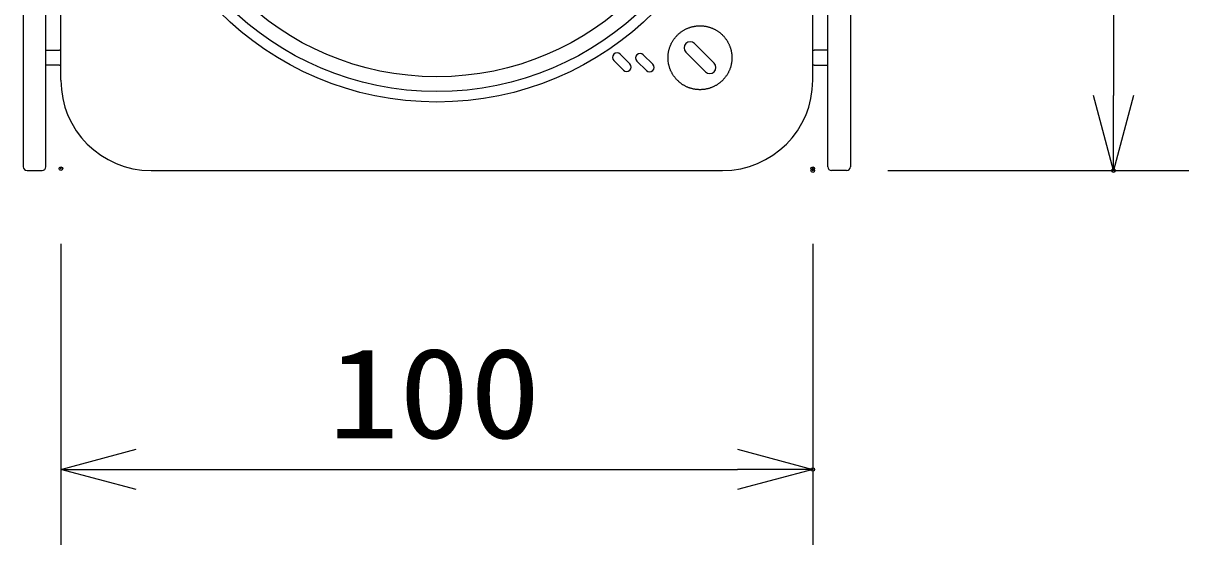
# Model space of a CAD drawing. Units: millimetres, scale not verified. Extents: x -63 to 63, y -57 to 58.
# Drawn here: x -33.21 to -2.21, y -2.49 to 11.37 of the extents above; entities that cross this region are included whole.
import ezdxf
from ezdxf.enums import TextEntityAlignment as Align

# ---------------------------------------------------------------- set-up
doc = ezdxf.new("R2010")
doc.units = ezdxf.units.MM
doc.header["$LTSCALE"] = 0.191673
doc.header["$PDMODE"] = 32
doc.header["$PDSIZE"] = 0.0958
for name, color, linetype in [('0-2_GAIKEI', 1, 'Continuous'), ('0-3_WAKU', 3, 'Continuous'), ('0-4_DEFPOINTS', 7, 'Continuous')]:
    doc.layers.add(name, color=color, linetype=linetype)
doc.styles.add('ＭＳ ゴシック', font='')
doc.styles.get('ＭＳ ゴシック').set_extended_font_data('MS Gothic')

# ---------------------------------------------------------------- blocks, each defined once
blk = doc.blocks.new('_OPEN30')
at = {"layer": '0-4_DEFPOINTS'}
blk.add_line((0, 0), (-1, 0), dxfattribs=at)
blk.add_lwpolyline([(-1, 0.26795), (0, 0), (-1, -0.26795)], dxfattribs=at)

msp = doc.modelspace()

# ---------------------------------------------------------------- linework, layer by layer
at = {"layer": '0-2_GAIKEI', "color": 7}
for p, q in [((-12.2105, 9.8545), (-12.2105, 25.0545)), ((-11.8105, 8.9116), (-11.8105, 19.651)), ((-11.2105, 19.7261), (-11.2105, 8.9116)), ((-11.8105, 7.5545), (-11.8105, 8.9116)), ((-11.2105, 8.9116), (-11.2105, 7.5545)), ((-33.1104, 7.4545), (-32.7104, 7.4545)), ((-29.8104, 7.4545), (-14.6105, 7.4545)), ((-11.3105, 7.4545), (-11.7105, 7.4545))]:
    msp.add_line(p, q, dxfattribs=at)
at = {"layer": '0-2_GAIKEI'}
for p, q in [((-32.6104, 10.6545), (-32.2453, 10.6545)), ((-32.2104, 10.6545), (-32.2453, 10.6545)), ((-17.3329, 10.5466), (-17.0783, 10.2921)), ((-15.4367, 10.4545), (-15.5852, 10.603)), ((-15.359, 10.8293), (-14.8357, 10.306)), ((-12.2105, 10.6545), (-12.1756, 10.6545)), ((-11.8105, 10.6545), (-12.1756, 10.6545)), ((-32.2453, 10.2545), (-32.6104, 10.2545)), ((-32.2453, 10.2545), (-32.2104, 10.2545)), ((-17.248, 10.1224), (-17.5026, 10.3769)), ((-16.6352, 10.1112), (-16.8898, 10.3657)), ((-16.7201, 10.5354), (-16.4655, 10.2809)), ((-15.062, 10.0797), (-15.4367, 10.4545)), ((-12.1756, 10.2545), (-12.2105, 10.2545)), ((-12.1756, 10.2545), (-11.8105, 10.2545))]:
    msp.add_line(p, q, dxfattribs=at)
at = {"layer": '0-2_GAIKEI', "color": 7}
for points in [[(-33.2104, 25.4962), (-33.2104, 23.4545), (-33.2104, 21.7469), (-33.2104, 19.7261), (-33.2104, 8.9116), (-33.2104, 7.5545)], [(-32.6104, 7.5545), (-32.6104, 8.9116), (-32.6104, 19.651), (-32.6104, 21.7059), (-32.6104, 23.4545), (-32.6104, 25.4962)], [(-32.2104, 9.8545), (-32.2104, 25.0545), (-32.0946, 25.0545)]]:
    msp.add_lwpolyline(points, dxfattribs=at)
at = {"layer": '0-2_GAIKEI'}
for points in [[(-15.8033, 11.0636), (-15.7909, 11.0755), (-15.7781, 11.0871), (-15.7652, 11.0985), (-15.752, 11.1095), (-15.7386, 11.1204), (-15.725, 11.1309), (-15.7112, 11.1412), (-15.6972, 11.1512), (-15.683, 11.1609), (-15.6686, 11.1703), (-15.6541, 11.1794), (-15.6393, 11.1883), (-15.6244, 11.1968), (-15.6094, 11.205), (-15.5942, 11.2129), (-15.5788, 11.2206), (-15.5633, 11.2278), (-15.5477, 11.2348), (-15.5319, 11.2414), (-15.5161, 11.2477), (-15.5001, 11.2537), (-15.484, 11.2593), (-15.4679, 11.2646), (-15.4516, 11.2696), (-15.4353, 11.2742), (-15.4189, 11.2785), (-15.4024, 11.2825), (-15.3859, 11.2862), (-15.3693, 11.2895), (-15.3527, 11.2925), (-15.3361, 11.2952), (-15.3194, 11.2975), (-15.3027, 11.2995), (-15.2859, 11.3012), (-15.2692, 11.3025), (-15.2525, 11.3035), (-15.2358, 11.3042), (-15.219, 11.3045), (-15.2024, 11.3045)], [(-15.2024, 11.3045), (-15.1857, 11.3042), (-15.1691, 11.3036), (-15.1525, 11.3026), (-15.1359, 11.3013), (-15.1194, 11.2997), (-15.103, 11.2977), (-15.0866, 11.2954), (-15.0703, 11.2928), (-15.0541, 11.2899), (-15.0379, 11.2867), (-15.0218, 11.2832), (-15.0059, 11.2794), (-14.9899, 11.2753), (-14.9741, 11.2708), (-14.9584, 11.2661), (-14.9428, 11.2611), (-14.9273, 11.2558), (-14.9119, 11.2502), (-14.8966, 11.2443), (-14.8815, 11.2381), (-14.8665, 11.2316), (-14.8516, 11.2249), (-14.8369, 11.2179), (-14.8223, 11.2106), (-14.8078, 11.203), (-14.7935, 11.1952), (-14.7794, 11.1871), (-14.7654, 11.1788), (-14.7516, 11.1701), (-14.738, 11.1613), (-14.7245, 11.1521), (-14.7113, 11.1427), (-14.6982, 11.1331), (-14.6853, 11.1232), (-14.6726, 11.1131), (-14.6601, 11.1027), (-14.6478, 11.0921), (-14.6358, 11.0812), (-14.6239, 11.0702)], [(-16.0605, 10.4545), (-16.0598, 10.4879), (-16.059, 10.5046), (-16.0579, 10.5212), (-16.0564, 10.5379), (-16.0546, 10.5546), (-16.0524, 10.5712), (-16.05, 10.5878), (-16.0472, 10.6044), (-16.0441, 10.6209), (-16.0406, 10.6374), (-16.0368, 10.6538), (-16.0327, 10.6701), (-16.0283, 10.6864), (-16.0235, 10.7026), (-16.0184, 10.7187), (-16.013, 10.7348), (-16.0072, 10.7507), (-16.0012, 10.7666), (-15.9948, 10.7823), (-15.988, 10.7979), (-15.981, 10.8134), (-15.9736, 10.8288), (-15.966, 10.844), (-15.958, 10.8591), (-15.9497, 10.8741), (-15.9411, 10.8889), (-15.9322, 10.9035), (-15.923, 10.9179), (-15.9135, 10.9322), (-15.9037, 10.9463), (-15.8937, 10.9602), (-15.8833, 10.9739), (-15.8727, 10.9874), (-15.8618, 11.0007), (-15.8507, 11.0137), (-15.8392, 11.0266), (-15.8275, 11.0391), (-15.8155, 11.0515), (-15.8033, 11.0636)], [(-14.6239, 11.0702), (-14.6123, 11.0588), (-14.6009, 11.0473), (-14.5897, 11.0355), (-14.5788, 11.0236), (-14.568, 11.0114), (-14.5576, 10.999), (-14.5473, 10.9864), (-14.5373, 10.9735), (-14.5276, 10.9606), (-14.5181, 10.9474), (-14.5088, 10.934), (-14.4998, 10.9205), (-14.4911, 10.9067), (-14.4826, 10.8929), (-14.4743, 10.8788), (-14.4664, 10.8646), (-14.4586, 10.8502), (-14.4512, 10.8357), (-14.444, 10.821), (-14.4371, 10.8062), (-14.4305, 10.7913), (-14.4242, 10.7763), (-14.4181, 10.7611), (-14.4124, 10.7457), (-14.4069, 10.7303), (-14.4017, 10.7148), (-14.3968, 10.6991), (-14.3922, 10.6834), (-14.3878, 10.6675), (-14.3838, 10.6516), (-14.3801, 10.6356), (-14.3767, 10.6195), (-14.3736, 10.6033), (-14.3709, 10.587), (-14.3684, 10.5707), (-14.3663, 10.5543), (-14.3644, 10.5379), (-14.3629, 10.5214), (-14.3617, 10.5048)], [(-16.0534, 10.3506), (-16.0555, 10.3792), (-16.0584, 10.4168), (-16.0605, 10.4545)], [(-15.7464, 9.7951), (-15.7589, 9.8055), (-15.7712, 9.8162), (-15.7833, 9.8271), (-15.7952, 9.8381), (-15.8069, 9.8495), (-15.8184, 9.861), (-15.8296, 9.8727), (-15.8406, 9.8847), (-15.8514, 9.8969), (-15.862, 9.9092), (-15.8723, 9.9218), (-15.8824, 9.9346), (-15.8923, 9.9475), (-15.9019, 9.9607), (-15.9113, 9.974), (-15.9204, 9.9875), (-15.9292, 10.0012), (-15.9378, 10.0151), (-15.9462, 10.0291), (-15.9542, 10.0433), (-15.962, 10.0577), (-15.9695, 10.0722), (-15.9768, 10.0869), (-15.9837, 10.1018), (-15.9904, 10.1167), (-15.9968, 10.1318), (-16.0028, 10.1469), (-16.0086, 10.1622), (-16.0141, 10.1778), (-16.0193, 10.1935), (-16.0243, 10.2098), (-16.0289, 10.2262), (-16.0331, 10.2416), (-16.0371, 10.2571), (-16.0406, 10.2712), (-16.044, 10.2853), (-16.0472, 10.3036), (-16.05, 10.322), (-16.0534, 10.3506)], [(-14.3617, 10.5048), (-14.3609, 10.4883), (-14.3604, 10.4716), (-14.3602, 10.455), (-14.3603, 10.4383), (-14.3608, 10.4216), (-14.3616, 10.4048), (-14.3628, 10.3881), (-14.3643, 10.3714), (-14.3661, 10.3546), (-14.3683, 10.3379), (-14.3708, 10.3212), (-14.3736, 10.3046), (-14.3768, 10.288), (-14.3802, 10.2714), (-14.3841, 10.2549), (-14.3882, 10.2384), (-14.3927, 10.2221), (-14.3976, 10.2058), (-14.4027, 10.1896), (-14.4082, 10.1734), (-14.414, 10.1574), (-14.4202, 10.1415), (-14.4267, 10.1257), (-14.4335, 10.11), (-14.4406, 10.0944), (-14.448, 10.079), (-14.4558, 10.0637), (-14.4638, 10.0486), (-14.4722, 10.0336), (-14.4809, 10.0188), (-14.4898, 10.0042), (-14.4991, 9.9897), (-14.5086, 9.9755), (-14.5185, 9.9614), (-14.5286, 9.9475), (-14.5389, 9.9338), (-14.5496, 9.9203), (-14.5605, 9.9071), (-14.5717, 9.894)], [(-15.1502, 9.6068), (-15.1669, 9.6058), (-15.1835, 9.6051), (-15.2002, 9.6047), (-15.2169, 9.6046), (-15.2335, 9.6049), (-15.2501, 9.6055), (-15.2667, 9.6064), (-15.2832, 9.6076), (-15.2997, 9.6091), (-15.3162, 9.611), (-15.3326, 9.6132), (-15.3489, 9.6157), (-15.3652, 9.6185), (-15.3814, 9.6216), (-15.3975, 9.6251), (-15.4135, 9.6288), (-15.4294, 9.6328), (-15.4453, 9.6372), (-15.461, 9.6419), (-15.4766, 9.6468), (-15.4921, 9.6521), (-15.5075, 9.6576), (-15.5228, 9.6635), (-15.5379, 9.6697), (-15.5529, 9.6761), (-15.5678, 9.6829), (-15.5825, 9.6899), (-15.5971, 9.6972), (-15.6115, 9.7048), (-15.6257, 9.7126), (-15.6398, 9.7208), (-15.6538, 9.7292), (-15.6676, 9.7378), (-15.6812, 9.7468), (-15.6946, 9.7559), (-15.7078, 9.7654), (-15.7209, 9.775), (-15.7338, 9.785), (-15.7464, 9.7951)], [(-14.5717, 9.894), (-14.5832, 9.8812), (-14.5949, 9.8687), (-14.6068, 9.8563), (-14.619, 9.8443), (-14.6315, 9.8325), (-14.6442, 9.8209), (-14.6571, 9.8096), (-14.6702, 9.7986), (-14.6835, 9.7878), (-14.6971, 9.7773), (-14.7108, 9.7671), (-14.7247, 9.7572), (-14.7388, 9.7475), (-14.7531, 9.7382), (-14.7676, 9.7291), (-14.7823, 9.7203), (-14.7971, 9.7119), (-14.812, 9.7037), (-14.8271, 9.6959), (-14.8424, 9.6883), (-14.8578, 9.6811), (-14.8733, 9.6742), (-14.8889, 9.6677), (-14.9047, 9.6614), (-14.9205, 9.6555), (-14.9365, 9.6499), (-14.9525, 9.6446), (-14.9687, 9.6397), (-14.9849, 9.6351), (-15.0012, 9.6308), (-15.0176, 9.6268), (-15.034, 9.6232), (-15.0505, 9.6199), (-15.067, 9.6169), (-15.0836, 9.6142), (-15.1002, 9.6119), (-15.1168, 9.6099), (-15.1335, 9.6082), (-15.1502, 9.6068)]]:
    msp.add_lwpolyline(points, dxfattribs=at)
for centre, radius in [((-22.2104, 17.4544), 8.1785), ((-22.2105, 17.4545), 7.9), ((-22.2105, 17.4545), 7.5057)]:
    msp.add_circle(centre, radius, dxfattribs=at)
for centre, radius, start, end in [((-15.4721, 10.7161), 0.16, 45, 225), ((-17.4177, 10.4618), 0.12, 45, 225), ((-16.8049, 10.4506), 0.12, 45, 225), ((-17.1632, 10.2072), 0.12, 225, 45), ((-16.5504, 10.196), 0.12, 225, 45), ((-14.9488, 10.1929), 0.16, 225, 45)]:
    msp.add_arc(centre, radius, start, end, dxfattribs=at)
at = {"layer": '0-2_GAIKEI', "color": 7}
for centre, radius, start, end in [((-29.8104, 9.8545), 2.4, 180, 270), ((-14.6105, 9.8545), 2.4, 270, 0), ((-33.1104, 7.5545), 0.1, 180, 270), ((-32.7104, 7.5545), 0.1, 270, 0), ((-11.7105, 7.5545), 0.1, 180, 270), ((-11.3105, 7.5545), 0.1, 270, 0)]:
    msp.add_arc(centre, radius, start, end, dxfattribs=at)
at = {"layer": '0-3_WAKU'}
for p, q in [((-4.2105, 25.4545), (-4.2105, 9.4545)), ((-10.2105, 7.4545), (-2.2105, 7.4545)), ((-32.2104, 5.5055), (-32.2104, -2.4945)), ((-12.2105, 5.5055), (-12.2105, -2.4945)), ((-30.2104, -0.4945), (-14.2105, -0.4945))]:
    msp.add_line(p, q, dxfattribs=at)
at = {"layer": '0-4_DEFPOINTS'}
for p in [(-32.2104, 7.5055), (-12.2105, 7.5055), (-12.2105, 7.4545), (-4.2105, 7.4545), (-12.2105, -0.4945)]:
    msp.add_point(p, dxfattribs=at)

# ---------------------------------------------------------------- block references
at = {"layer": '0-3_WAKU', "xscale": 2, "yscale": 2}
for p, rotation in [((-4.2105, 7.4545), 270), ((-32.2104, -0.4945), 180)]:
    msp.add_blockref('_OPEN30', p, dxfattribs=dict(at, rotation=rotation))
msp.add_blockref('_OPEN30', (-12.2105, -0.4945), dxfattribs=at)

# ---------------------------------------------------------------- texts
at = {"layer": '0-3_WAKU', "style": 'ＭＳ ゴシック', "width": 1.15}
msp.add_text('100', height=2.406, dxfattribs=at).set_placement((-25.0976, -0.3849), align=Align.BOTTOM_LEFT)

doc.saveas('drawing.dxf')
